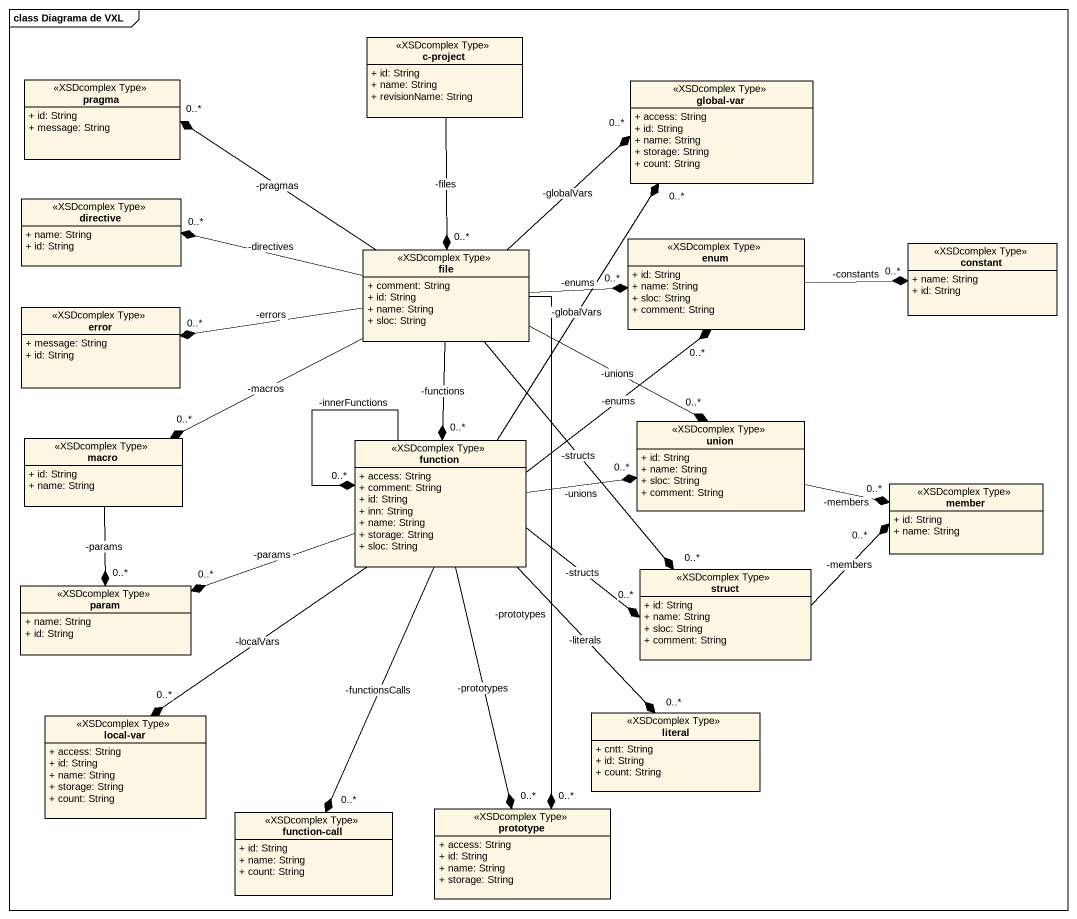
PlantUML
@startuml
mainframe class Diagrama de VXL
hide circle
hide empty members
skinparam classAttributeIconSize 0
class "c-project" as c_project <<XSDcomplex Type>> {
  + id: String
  + name: String
  + revisionName: String
}
class pragma <<XSDcomplex Type>> {
  + id: String
  + message: String
}
class "global-var" as global_var <<XSDcomplex Type>> {
  + access: String
  + id: String
  + name: String
  + storage: String
  + count: String
}
class directive <<XSDcomplex Type>> {
  + name: String
  + id: String
}
class "file" as file_ <<XSDcomplex Type>> {
  + comment: String
  + id: String
  + name: String
  + sloc: String
}
class "enum" as enum_ <<XSDcomplex Type>> {
  + id: String
  + name: String
  + sloc: String
  + comment: String
}
class constant <<XSDcomplex Type>> {
  + name: String
  + id: String
}
class error <<XSDcomplex Type>> {
  + message: String
  + id: String
}
class union <<XSDcomplex Type>> {
  + id: String
  + name: String
  + sloc: String
  + comment: String
}
class macro <<XSDcomplex Type>> {
  + id: String
  + name: String
}
class function <<XSDcomplex Type>> {
  + access: String
  + comment: String
  + id: String
  + inn: String
  + name: String
  + storage: String
  + sloc: String
}
class member <<XSDcomplex Type>> {
  + id: String
  + name: String
}
class param <<XSDcomplex Type>> {
  + name: String
  + id: String
}
class "struct" as struct_ <<XSDcomplex Type>> {
  + id: String
  + name: String
  + sloc: String
  + comment: String
}
class literal <<XSDcomplex Type>> {
  + cntt: String
  + id: String
  + count: String
}
class "local-var" as local_var <<XSDcomplex Type>> {
  + access: String
  + id: String
  + name: String
  + storage: String
  + count: String
}
class "function-call" as function_call <<XSDcomplex Type>> {
  + id: String
  + name: String
  + count: String
}
class prototype <<XSDcomplex Type>> {
  + access: String
  + id: String
  + name: String
  + storage: String
}
c_project --* "0..*" file_ : -files
file_ -left-* "0..*" pragma : -pragmas
file_ -right-* "0..*" global_var : -globalVars
file_ -left-* "0..*" directive : -directives
file_ -right-* "0..*" enum_ : -enums
file_ -left-* "0..*" error : -errors
file_ --* "0..*" union : -unions
file_ -left-* "0..*" macro : -macros
file_ --* "0..*" function : -functions
file_ --* "0..*" struct_ : -structs
file_ --* "0..*" prototype : -prototypes
enum_ -right-* "0..*" constant : -constants
union -right-* "0..*" member : -members
macro --* "0..*" param : -params
function -up-* "0..*" global_var : -globalVars
function -up-* "0..*" enum_ : -enums
function -right-* "0..*" union : -unions
function --* "0..*" function : -innerFunctions
function -left-* "0..*" param : -params
function -right-* "0..*" struct_ : -structs
function --* "0..*" literal : -literals
function --* "0..*" local_var : -localVars
function --* "0..*" function_call : -functionsCalls
function --* "0..*" prototype : -prototypes
struct_ -right-* "0..*" member : -members
@enduml
